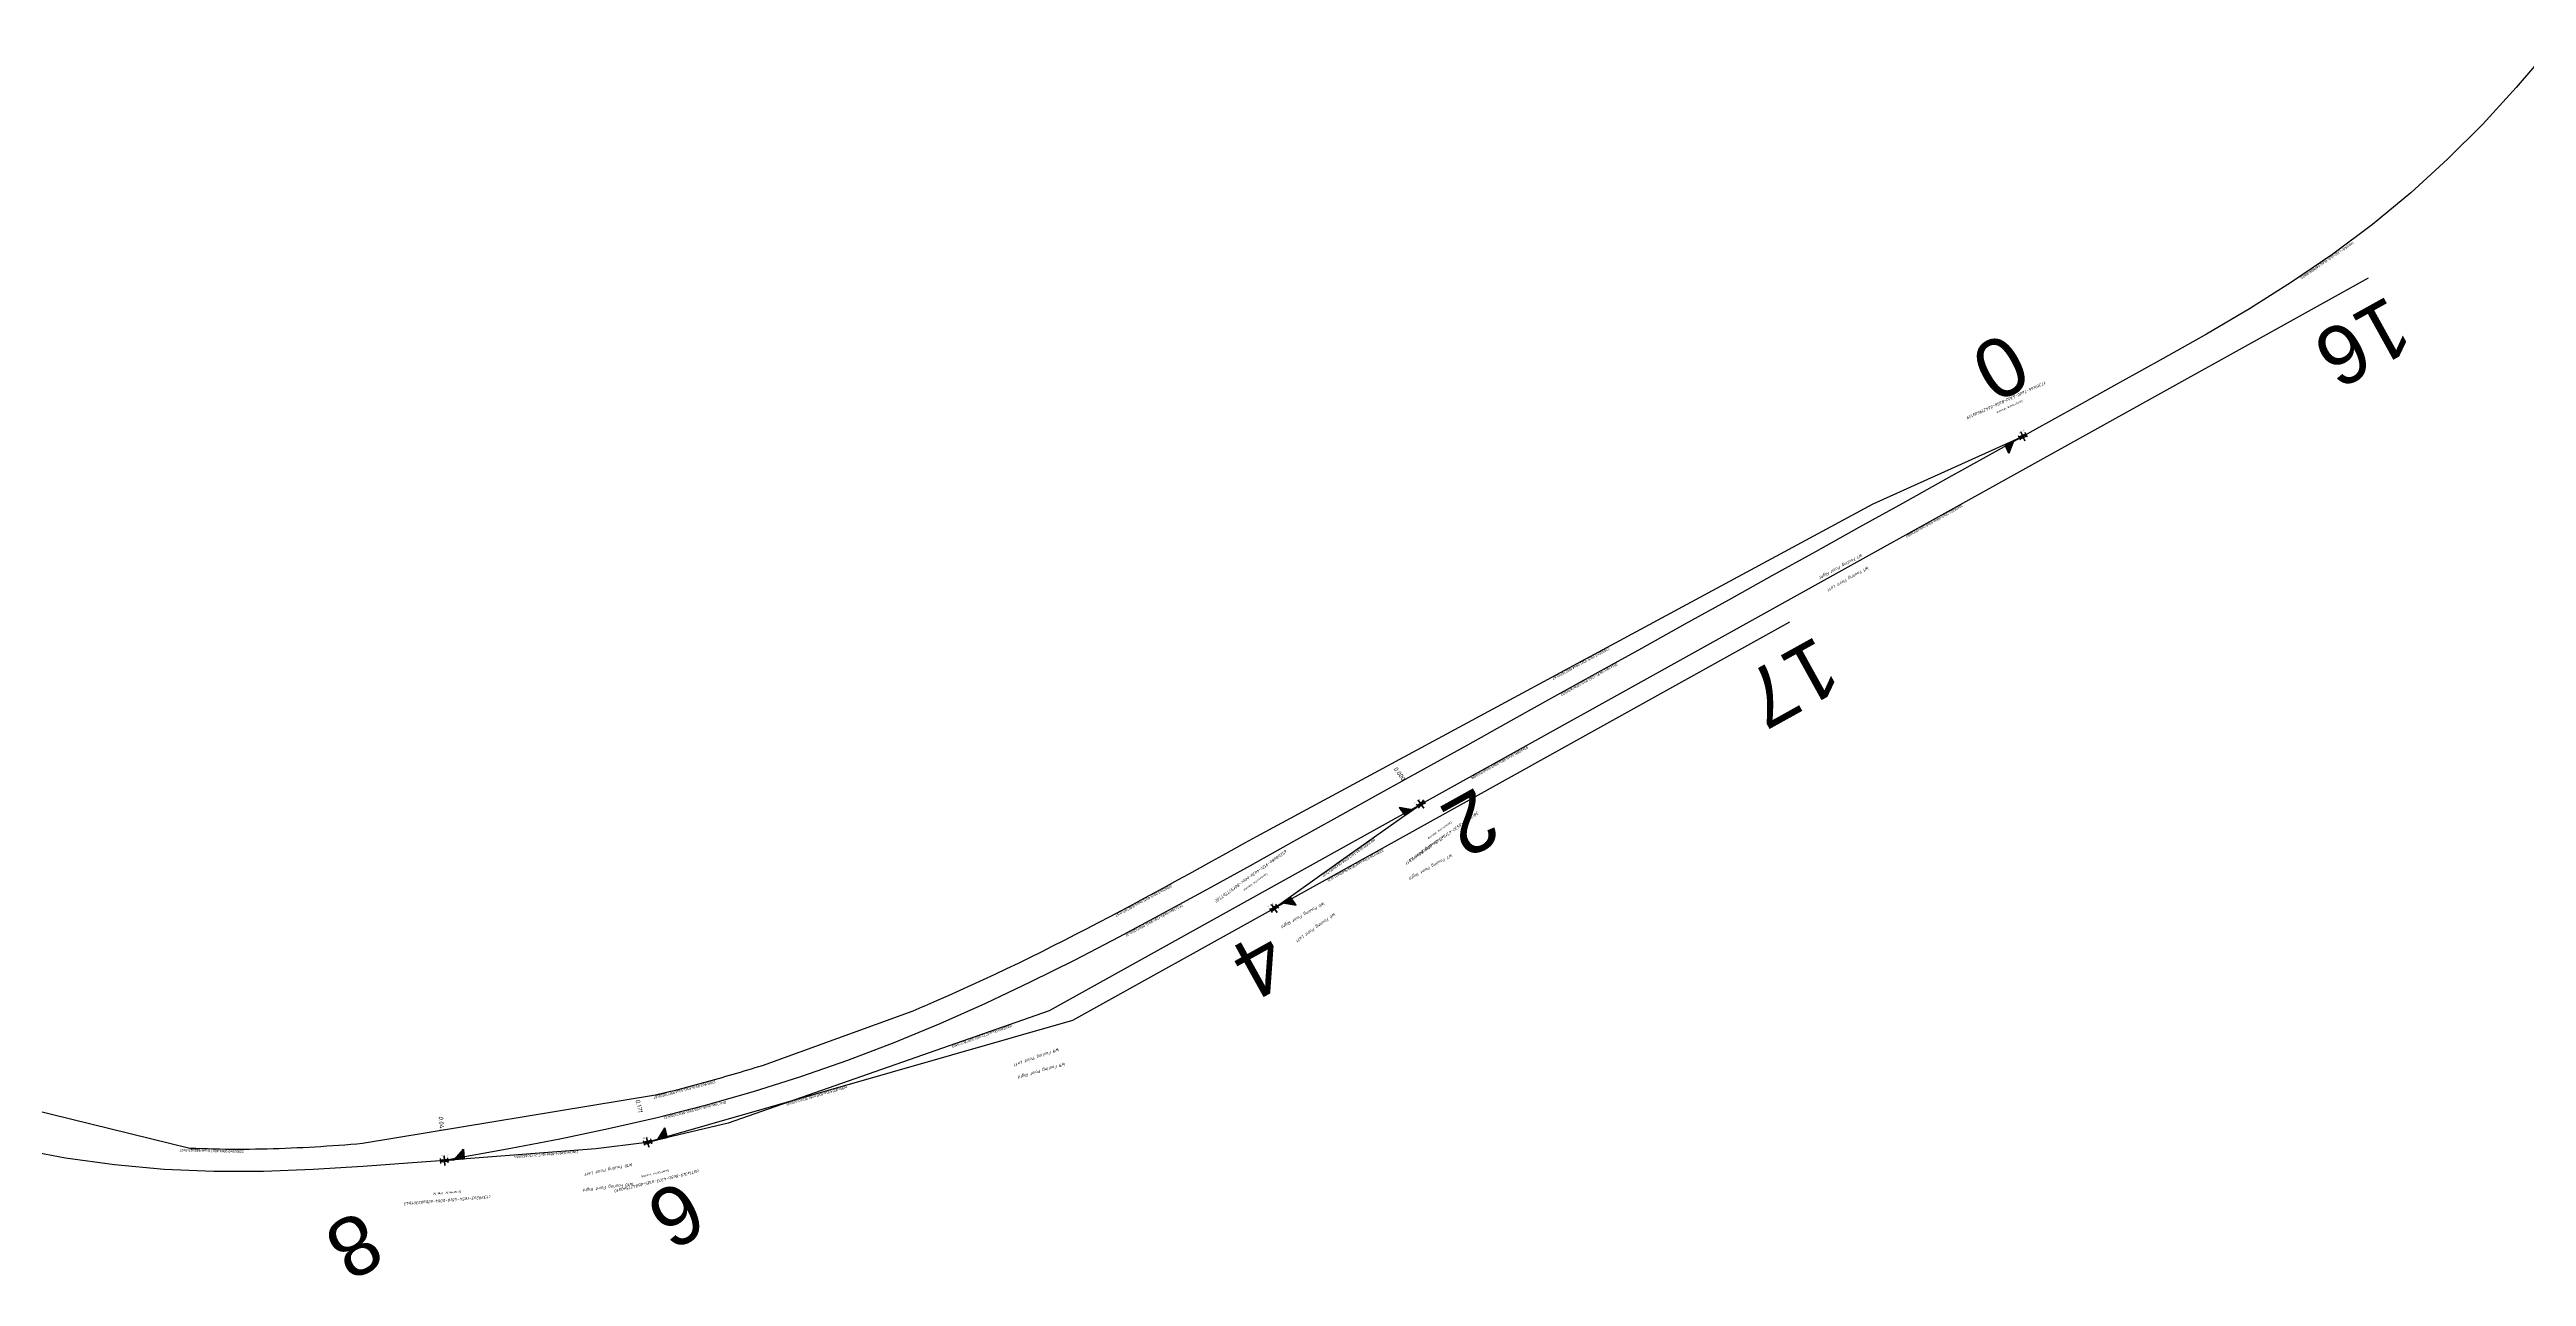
# Model space of a CAD drawing. Header units: metres. Extents: x 4555741 to 4570758, y 5599584 to 5604801.
# Drawn here: x 4564305.8 to 4564803.8, y 5601556.7 to 5601803.3 of the extents above; entities that cross this region are included whole.
import ezdxf
from ezdxf.enums import TextEntityAlignment as Align

# ---------------------------------------------------------------- set-up
doc = ezdxf.new("R2010")
doc.units = ezdxf.units.M
for name, color, linetype in [('BTAG#ANMERKUNG_ACHSNAME', 2, 'Continuous'), ('BTAG@INFO', 62, 'Continuous'), ('BTAG@KM_WERT', 7, 'Continuous'), ('BTAG@NAME', 62, 'Continuous'), ('BTAG_MRK', 4, 'Continuous'), ('BTOB$AFO', 2, 'Continuous'), ('BTOB$WEI', 2, 'Continuous'), ('BTOB@INFO', 62, 'Continuous'), ('BTOB@NAME', 62, 'Continuous'), ('BTOB@WEICHENTYP', 2, 'Continuous'), ('BTOB_AFO', 2, 'Continuous'), ('BTOB_GLS', 2, 'Continuous'), ('BTOB_WEI', 2, 'Continuous')]:
    doc.layers.add(name, color=color, linetype=linetype)
doc.styles.add('ISO', font='iso3098.shx')
doc.styles.add('RC-STANDARD', font='es_isocp.shx.shx')
doc.styles.get("Standard").update_dxf_attribs({"font": 'arial.ttf'})

# ---------------------------------------------------------------- blocks, each defined once
blk = doc.blocks.new('DE-DB-2D-BTOB_AFO-VERBINDUNG-ACHSEN-FORTSETZUNG-0-0-Geographic')
at = {"color": 0, "linetype": 'ByBlock', "lineweight": -2, "transparency": 16777216}
for p, q in [((-1.5, 1), (-1.5, -1)), ((1.5, 1), (1.5, -1))]:
    blk.add_line(p, q, dxfattribs=at)
blk.add_lwpolyline([(-1.5, 0.5), (1.5, 0.5), (1.5, -0.5), (-1.5, -0.5)], close=True, dxfattribs=at)
for points in [[(-0.999, 0.5), (-0.501, 0), (-0.999, -0.5)], [(0.501, 0.5), (0.999, 0), (0.501, -0.5)]]:
    blk.add_lwpolyline(points, dxfattribs=at)
blk = doc.blocks.new('*Z1')
at = {"layer": 'BTOB$AFO', "color": 0, "linetype": 'ByBlock', "lineweight": -2, "transparency": 16777216, "xscale": 0.4999999999999999, "yscale": 0.4999999999999999, "zscale": 0.4999999999999999, "rotation": 355.2314342991941}
blk.add_blockref('DE-DB-2D-BTOB_AFO-VERBINDUNG-ACHSEN-FORTSETZUNG-0-0-Geographic', (0, 0), dxfattribs=at)
at = {"layer": 'BTOB@INFO', "color": 0, "linetype": 'ByBlock', "lineweight": -2, "transparency": 16777216, "style": 'ISO'}
blk.add_attdef('INFO', text='', height=0.9, dxfattribs=at).set_placement((0, 2.4), align=Align.MIDDLE_CENTER)
at = {"layer": 'BTOB@NAME', "color": 0, "linetype": 'ByBlock', "lineweight": -2, "transparency": 16777216, "style": 'ISO', "oblique": 15}
blk.add_attdef('NAME', text='', height=0.5, dxfattribs=at).set_placement((0, 1), align=Align.MIDDLE_CENTER)
blk = doc.blocks.new('*Z2')
at = {"layer": 'BTOB$AFO', "color": 0, "linetype": 'ByBlock', "lineweight": -2, "transparency": 16777216, "xscale": 0.4999999999999999, "yscale": 0.4999999999999999, "zscale": 0.4999999999999999, "rotation": 354.0596578404882}
blk.add_blockref('DE-DB-2D-BTOB_AFO-VERBINDUNG-ACHSEN-FORTSETZUNG-0-0-Geographic', (0, 0), dxfattribs=at)
at = {"layer": 'BTOB@INFO', "color": 0, "linetype": 'ByBlock', "lineweight": -2, "transparency": 16777216, "style": 'ISO'}
blk.add_attdef('INFO', text='', height=0.9, dxfattribs=at).set_placement((0, 2.4), align=Align.MIDDLE_CENTER)
at = {"layer": 'BTOB@NAME', "color": 0, "linetype": 'ByBlock', "lineweight": -2, "transparency": 16777216, "style": 'ISO', "oblique": 15}
blk.add_attdef('NAME', text='', height=0.5, dxfattribs=at).set_placement((0, 1), align=Align.MIDDLE_CENTER)
blk = doc.blocks.new('*Z4')
at = {"layer": 'BTOB$AFO', "color": 0, "linetype": 'ByBlock', "lineweight": -2, "transparency": 16777216, "xscale": 0.5, "yscale": 0.5, "zscale": 0.5, "rotation": 6.342036823071916}
blk.add_blockref('DE-DB-2D-BTOB_AFO-VERBINDUNG-ACHSEN-FORTSETZUNG-0-0-Geographic', (0, 0), dxfattribs=at)
at = {"layer": 'BTOB@INFO', "color": 0, "linetype": 'ByBlock', "lineweight": -2, "transparency": 16777216, "style": 'ISO'}
blk.add_attdef('INFO', text='', height=0.9, dxfattribs=at).set_placement((0, 2.4), align=Align.MIDDLE_CENTER)
at = {"layer": 'BTOB@NAME', "color": 0, "linetype": 'ByBlock', "lineweight": -2, "transparency": 16777216, "style": 'ISO', "oblique": 15}
blk.add_attdef('NAME', text='', height=0.5, dxfattribs=at).set_placement((0, 1), align=Align.MIDDLE_CENTER)
blk = doc.blocks.new('*Z5')
at = {"layer": 'BTOB$AFO', "color": 0, "linetype": 'ByBlock', "lineweight": -2, "transparency": 16777216, "xscale": 0.4999999999999999, "yscale": 0.4999999999999999, "zscale": 0.4999999999999999, "rotation": 357.3787496352028}
blk.add_blockref('DE-DB-2D-BTOB_AFO-VERBINDUNG-ACHSEN-FORTSETZUNG-0-0-Geographic', (0, 0), dxfattribs=at)
at = {"layer": 'BTOB@INFO', "color": 0, "linetype": 'ByBlock', "lineweight": -2, "transparency": 16777216, "style": 'ISO'}
blk.add_attdef('INFO', text='', height=0.9, dxfattribs=at).set_placement((0, 2.4), align=Align.MIDDLE_CENTER)
at = {"layer": 'BTOB@NAME', "color": 0, "linetype": 'ByBlock', "lineweight": -2, "transparency": 16777216, "style": 'ISO', "oblique": 15}
blk.add_attdef('NAME', text='', height=0.5, dxfattribs=at).set_placement((0, 1), align=Align.MIDDLE_CENTER)
blk = doc.blocks.new('*Z6')
at = {"layer": 'BTOB$AFO', "color": 0, "linetype": 'ByBlock', "lineweight": -2, "transparency": 16777216, "xscale": 0.5, "yscale": 0.5, "zscale": 0.5, "rotation": 6.340195534672727}
blk.add_blockref('DE-DB-2D-BTOB_AFO-VERBINDUNG-ACHSEN-FORTSETZUNG-0-0-Geographic', (0, 0), dxfattribs=at)
at = {"layer": 'BTOB@INFO', "color": 0, "linetype": 'ByBlock', "lineweight": -2, "transparency": 16777216, "style": 'ISO'}
blk.add_attdef('INFO', text='', height=0.9, dxfattribs=at).set_placement((0, 2.4), align=Align.MIDDLE_CENTER)
at = {"layer": 'BTOB@NAME', "color": 0, "linetype": 'ByBlock', "lineweight": -2, "transparency": 16777216, "style": 'ISO', "oblique": 15}
blk.add_attdef('NAME', text='', height=0.5, dxfattribs=at).set_placement((0, 1), align=Align.MIDDLE_CENTER)
blk = doc.blocks.new('DE-DB-2D-BTOB_WEI-VERBINDUNG-WEICHE-GENERISCH-3-Metric')
at = {"color": 0, "linetype": 'Continuous', "lineweight": -2, "transparency": 16777216}
for p, q in [((-2.93, 0), (-4, -1.85)), ((-3.15, 0), (-4, -1.47)), ((-3.37, 0), (-4, -1.09)), ((-3.59, 0), (-4, -0.71)), ((-3.81, 0), (-4, -0.33)), ((-2.71, 0), (-3.68, -1.68)), ((-2.49, 0), (-3.16, -1.16)), ((-2.27, 0), (-2.64, -0.64)), ((-2.05, 0), (-2.12, -0.12))]:
    blk.add_line(p, q, dxfattribs=at)
at = {"color": 0, "linetype": 'ByBlock', "lineweight": -2, "transparency": 16777216}
for points in [[(-2, 0), (-4, -2), (-4, 0), (0, 0)], [(0, -1), (0, 1)]]:
    blk.add_lwpolyline(points, close=True, dxfattribs=at)
blk = doc.blocks.new('*Z9')
at = {"layer": 'BTOB$WEI', "color": 0, "linetype": 'ByBlock', "lineweight": -2, "transparency": 16777216}
blk.add_blockref('DE-DB-2D-BTOB_WEI-VERBINDUNG-WEICHE-GENERISCH-3-Metric', (0, 0), dxfattribs=at)
at = {"layer": 'BTAG@KM_WERT', "color": 0, "linetype": 'ByBlock', "lineweight": -2, "transparency": 16777216, "style": 'ISO', "oblique": 8}
blk.add_attdef('KM', text='', height=1.8, rotation=90, dxfattribs=at).set_placement((0, 8), align=Align.MIDDLE_CENTER)
at = {"layer": 'BTOB@INFO', "color": 0, "linetype": 'ByBlock', "lineweight": -2, "transparency": 16777216, "style": 'ISO'}
blk.add_attdef('INFO', text='', height=0.9, dxfattribs=at).set_placement((0, 11), align=Align.MIDDLE_CENTER)
at = {"layer": 'BTOB@NAME', "color": 0, "linetype": 'ByBlock', "lineweight": -2, "transparency": 16777216, "style": 'ISO', "oblique": 15}
blk.add_attdef('NAME', text='', height=1.25, dxfattribs=at).set_placement((0, 8), align=Align.MIDDLE_CENTER)
at = {"layer": 'BTOB@WEICHENTYP', "color": 0, "linetype": 'ByBlock', "lineweight": -2, "transparency": 16777216, "style": 'ISO'}
blk.add_attdef('WEICHENTYP', text='', height=0.9, dxfattribs=at).set_placement((0, 6.5), align=Align.MIDDLE_CENTER)
blk = doc.blocks.new('DE-DB-2D-BTOB_WEI-VERBINDUNG-WEICHE-GENERISCH-1-Metric')
at = {"color": 0, "linetype": 'Continuous', "lineweight": -2, "transparency": 16777216}
for p, q in [((2.05, 0), (2.12, 0.12)), ((2.27, 0), (2.64, 0.64)), ((2.49, 0), (3.16, 1.16)), ((2.71, 0), (3.68, 1.68)), ((2.93, 0), (4, 1.85)), ((3.15, 0), (4, 1.47)), ((3.37, 0), (4, 1.09)), ((3.59, 0), (4, 0.71)), ((3.81, 0), (4, 0.33))]:
    blk.add_line(p, q, dxfattribs=at)
at = {"color": 0, "linetype": 'ByBlock', "lineweight": -2, "transparency": 16777216}
for points in [[(2, 0), (4, 2), (4, 0), (0, 0)], [(0, 1), (0, -1)]]:
    blk.add_lwpolyline(points, close=True, dxfattribs=at)
blk = doc.blocks.new('*Z10')
at = {"layer": 'BTOB$WEI', "color": 0, "linetype": 'ByBlock', "lineweight": -2, "transparency": 16777216}
blk.add_blockref('DE-DB-2D-BTOB_WEI-VERBINDUNG-WEICHE-GENERISCH-1-Metric', (0, 0), dxfattribs=at)
at = {"layer": 'BTAG@KM_WERT', "color": 0, "linetype": 'ByBlock', "lineweight": -2, "transparency": 16777216, "style": 'ISO', "oblique": 8}
blk.add_attdef('KM', text='', height=1.8, rotation=90, dxfattribs=at).set_placement((0, -8), align=Align.MIDDLE_CENTER)
at = {"layer": 'BTOB@INFO', "color": 0, "linetype": 'ByBlock', "lineweight": -2, "transparency": 16777216, "style": 'ISO'}
blk.add_attdef('INFO', text='', height=0.9, dxfattribs=at).set_placement((0, -11), align=Align.MIDDLE_CENTER)
at = {"layer": 'BTOB@NAME', "color": 0, "linetype": 'ByBlock', "lineweight": -2, "transparency": 16777216, "style": 'ISO', "oblique": 15}
blk.add_attdef('NAME', text='', height=1.25, dxfattribs=at).set_placement((0, -8), align=Align.MIDDLE_CENTER)
at = {"layer": 'BTOB@WEICHENTYP', "color": 0, "linetype": 'ByBlock', "lineweight": -2, "transparency": 16777216, "style": 'ISO'}
blk.add_attdef('WEICHENTYP', text='', height=0.9, dxfattribs=at).set_placement((0, -6.5), align=Align.MIDDLE_CENTER)
blk = doc.blocks.new('DE-DB-2D-BTOB_WEI-VERBINDUNG-WEICHE-GENERISCH-2-Metric')
at = {"color": 0, "linetype": 'Continuous', "lineweight": -2, "transparency": 16777216}
for p, q in [((-2.93, 0), (-4, 1.85)), ((-3.15, 0), (-4, 1.47)), ((-3.37, 0), (-4, 1.09)), ((-3.59, 0), (-4, 0.71)), ((-3.81, 0), (-4, 0.33)), ((-2.71, 0), (-3.68, 1.68)), ((-2.49, 0), (-3.16, 1.16)), ((-2.27, 0), (-2.64, 0.64)), ((-2.05, 0), (-2.12, 0.12))]:
    blk.add_line(p, q, dxfattribs=at)
at = {"color": 0, "linetype": 'ByBlock', "lineweight": -2, "transparency": 16777216}
for points in [[(-2, 0), (-4, 2), (-4, 0), (0, 0)], [(0, 1), (0, -1)]]:
    blk.add_lwpolyline(points, close=True, dxfattribs=at)
blk = doc.blocks.new('*Z12')
at = {"layer": 'BTOB$WEI', "color": 0, "linetype": 'ByBlock', "lineweight": -2, "transparency": 16777216}
blk.add_blockref('DE-DB-2D-BTOB_WEI-VERBINDUNG-WEICHE-GENERISCH-2-Metric', (0, 0), dxfattribs=at)
at = {"layer": 'BTAG@KM_WERT', "color": 0, "linetype": 'ByBlock', "lineweight": -2, "transparency": 16777216, "style": 'ISO', "oblique": 8}
blk.add_attdef('KM', text='', height=1.8, rotation=90, dxfattribs=at).set_placement((0, -8), align=Align.MIDDLE_CENTER)
at = {"layer": 'BTOB@INFO', "color": 0, "linetype": 'ByBlock', "lineweight": -2, "transparency": 16777216, "style": 'ISO'}
blk.add_attdef('INFO', text='', height=0.9, dxfattribs=at).set_placement((0, -11), align=Align.MIDDLE_CENTER)
at = {"layer": 'BTOB@NAME', "color": 0, "linetype": 'ByBlock', "lineweight": -2, "transparency": 16777216, "style": 'ISO', "oblique": 15}
blk.add_attdef('NAME', text='', height=1.25, dxfattribs=at).set_placement((0, -8), align=Align.MIDDLE_CENTER)
at = {"layer": 'BTOB@WEICHENTYP', "color": 0, "linetype": 'ByBlock', "lineweight": -2, "transparency": 16777216, "style": 'ISO'}
blk.add_attdef('WEICHENTYP', text='', height=0.9, dxfattribs=at).set_placement((0, -6.5), align=Align.MIDDLE_CENTER)
blk = doc.blocks.new('*Z13')
at = {"layer": 'BTOB$WEI', "color": 0, "linetype": 'ByBlock', "lineweight": -2, "transparency": 16777216}
blk.add_blockref('DE-DB-2D-BTOB_WEI-VERBINDUNG-WEICHE-GENERISCH-3-Metric', (0, 0), dxfattribs=at)
at = {"layer": 'BTAG@KM_WERT', "color": 0, "linetype": 'ByBlock', "lineweight": -2, "transparency": 16777216, "style": 'ISO', "oblique": 8}
blk.add_attdef('KM', text='', height=1.8, rotation=90, dxfattribs=at).set_placement((0, 8), align=Align.MIDDLE_CENTER)
at = {"layer": 'BTOB@INFO', "color": 0, "linetype": 'ByBlock', "lineweight": -2, "transparency": 16777216, "style": 'ISO'}
blk.add_attdef('INFO', text='', height=0.9, dxfattribs=at).set_placement((0, 11), align=Align.MIDDLE_CENTER)
at = {"layer": 'BTOB@NAME', "color": 0, "linetype": 'ByBlock', "lineweight": -2, "transparency": 16777216, "style": 'ISO', "oblique": 15}
blk.add_attdef('NAME', text='', height=1.25, dxfattribs=at).set_placement((0, 8), align=Align.MIDDLE_CENTER)
at = {"layer": 'BTOB@WEICHENTYP', "color": 0, "linetype": 'ByBlock', "lineweight": -2, "transparency": 16777216, "style": 'ISO'}
blk.add_attdef('WEICHENTYP', text='', height=0.9, dxfattribs=at).set_placement((0, 6.5), align=Align.MIDDLE_CENTER)
blk = doc.blocks.new('DE-DB-2D-BTOB_WEI-VERBINDUNG-WEICHE-GENERISCH-4-Metric')
at = {"color": 0, "linetype": 'Continuous', "lineweight": -2, "transparency": 16777216}
for p, q in [((2.05, 0), (2.12, -0.12)), ((2.27, 0), (2.64, -0.64)), ((2.49, 0), (3.16, -1.16)), ((2.71, 0), (3.68, -1.68)), ((2.93, 0), (4, -1.85)), ((3.15, 0), (4, -1.47)), ((3.37, 0), (4, -1.09)), ((3.59, 0), (4, -0.71)), ((3.81, 0), (4, -0.33))]:
    blk.add_line(p, q, dxfattribs=at)
at = {"color": 0, "linetype": 'ByBlock', "lineweight": -2, "transparency": 16777216}
for points in [[(0, -1), (0, 1)], [(2, 0), (4, -2), (4, 0), (0, 0)]]:
    blk.add_lwpolyline(points, close=True, dxfattribs=at)
blk = doc.blocks.new('*Z14')
at = {"layer": 'BTOB$WEI', "color": 0, "linetype": 'ByBlock', "lineweight": -2, "transparency": 16777216}
blk.add_blockref('DE-DB-2D-BTOB_WEI-VERBINDUNG-WEICHE-GENERISCH-4-Metric', (0, 0), dxfattribs=at)
at = {"layer": 'BTAG@KM_WERT', "color": 0, "linetype": 'ByBlock', "lineweight": -2, "transparency": 16777216, "style": 'ISO', "oblique": 8}
blk.add_attdef('KM', text='', height=1.8, rotation=90, dxfattribs=at).set_placement((0, 8), align=Align.MIDDLE_CENTER)
at = {"layer": 'BTOB@INFO', "color": 0, "linetype": 'ByBlock', "lineweight": -2, "transparency": 16777216, "style": 'ISO'}
blk.add_attdef('INFO', text='', height=0.9, dxfattribs=at).set_placement((0, 11), align=Align.MIDDLE_CENTER)
at = {"layer": 'BTOB@NAME', "color": 0, "linetype": 'ByBlock', "lineweight": -2, "transparency": 16777216, "style": 'ISO', "oblique": 15}
blk.add_attdef('NAME', text='', height=1.25, dxfattribs=at).set_placement((0, 8), align=Align.MIDDLE_CENTER)
at = {"layer": 'BTOB@WEICHENTYP', "color": 0, "linetype": 'ByBlock', "lineweight": -2, "transparency": 16777216, "style": 'ISO'}
blk.add_attdef('WEICHENTYP', text='', height=0.9, dxfattribs=at).set_placement((0, 6.5), align=Align.MIDDLE_CENTER)
blk = doc.blocks.new('*Z29')
at = {"layer": 'BTAG@INFO', "color": 0, "linetype": 'ByBlock', "lineweight": -2, "transparency": 16777216, "style": 'ISO'}
blk.add_attdef('INFO', text='', height=0.9, dxfattribs=at).set_placement((0, -11), align=Align.MIDDLE_CENTER)
at = {"layer": 'BTAG@NAME', "color": 0, "linetype": 'ByBlock', "lineweight": -2, "transparency": 16777216, "style": 'ISO', "oblique": 15}
blk.add_attdef('NAME', text='', height=1.25, dxfattribs=at).set_placement((0, -8), align=Align.MIDDLE_CENTER)
blk = doc.blocks.new('*Z30')
at = {"layer": 'BTAG@INFO', "color": 0, "linetype": 'ByBlock', "lineweight": -2, "transparency": 16777216, "style": 'ISO'}
blk.add_attdef('INFO', text='', height=0.9, dxfattribs=at).set_placement((0, -11), align=Align.MIDDLE_CENTER)
at = {"layer": 'BTAG@NAME', "color": 0, "linetype": 'ByBlock', "lineweight": -2, "transparency": 16777216, "style": 'ISO', "oblique": 15}
blk.add_attdef('NAME', text='', height=1.25, dxfattribs=at).set_placement((0, -8), align=Align.MIDDLE_CENTER)
blk = doc.blocks.new('*Z31')
at = {"layer": 'BTAG@INFO', "color": 0, "linetype": 'ByBlock', "lineweight": -2, "transparency": 16777216, "style": 'ISO'}
blk.add_attdef('INFO', text='', height=0.9, dxfattribs=at).set_placement((0, -11), align=Align.MIDDLE_CENTER)
at = {"layer": 'BTAG@NAME', "color": 0, "linetype": 'ByBlock', "lineweight": -2, "transparency": 16777216, "style": 'ISO', "oblique": 15}
blk.add_attdef('NAME', text='', height=1.25, dxfattribs=at).set_placement((0, -8), align=Align.MIDDLE_CENTER)
blk = doc.blocks.new('*Z32')
at = {"layer": 'BTAG@INFO', "color": 0, "linetype": 'ByBlock', "lineweight": -2, "transparency": 16777216, "style": 'ISO'}
blk.add_attdef('INFO', text='', height=0.9, dxfattribs=at).set_placement((0, -11), align=Align.MIDDLE_CENTER)
at = {"layer": 'BTAG@NAME', "color": 0, "linetype": 'ByBlock', "lineweight": -2, "transparency": 16777216, "style": 'ISO', "oblique": 15}
blk.add_attdef('NAME', text='', height=1.25, dxfattribs=at).set_placement((0, -8), align=Align.MIDDLE_CENTER)
blk = doc.blocks.new('*Z33')
at = {"layer": 'BTAG@INFO', "color": 0, "linetype": 'ByBlock', "lineweight": -2, "transparency": 16777216, "style": 'ISO'}
blk.add_attdef('INFO', text='', height=0.9, dxfattribs=at).set_placement((0, -11), align=Align.MIDDLE_CENTER)
at = {"layer": 'BTAG@NAME', "color": 0, "linetype": 'ByBlock', "lineweight": -2, "transparency": 16777216, "style": 'ISO', "oblique": 15}
blk.add_attdef('NAME', text='', height=1.25, dxfattribs=at).set_placement((0, -8), align=Align.MIDDLE_CENTER)
blk = doc.blocks.new('*Z34')
at = {"layer": 'BTAG@INFO', "color": 0, "linetype": 'ByBlock', "lineweight": -2, "transparency": 16777216, "style": 'ISO'}
blk.add_attdef('INFO', text='', height=0.9, dxfattribs=at).set_placement((0, -11), align=Align.MIDDLE_CENTER)
at = {"layer": 'BTAG@NAME', "color": 0, "linetype": 'ByBlock', "lineweight": -2, "transparency": 16777216, "style": 'ISO', "oblique": 15}
blk.add_attdef('NAME', text='', height=1.25, dxfattribs=at).set_placement((0, -8), align=Align.MIDDLE_CENTER)
blk = doc.blocks.new('*Z35')
at = {"layer": 'BTAG@INFO', "color": 0, "linetype": 'ByBlock', "lineweight": -2, "transparency": 16777216, "style": 'ISO'}
blk.add_attdef('INFO', text='', height=0.9, dxfattribs=at).set_placement((0, -11), align=Align.MIDDLE_CENTER)
at = {"layer": 'BTAG@NAME', "color": 0, "linetype": 'ByBlock', "lineweight": -2, "transparency": 16777216, "style": 'ISO', "oblique": 15}
blk.add_attdef('NAME', text='', height=1.25, dxfattribs=at).set_placement((0, -8), align=Align.MIDDLE_CENTER)
blk = doc.blocks.new('*Z36')
at = {"layer": 'BTAG@INFO', "color": 0, "linetype": 'ByBlock', "lineweight": -2, "transparency": 16777216, "style": 'ISO'}
blk.add_attdef('INFO', text='', height=0.9, dxfattribs=at).set_placement((0, -11), align=Align.MIDDLE_CENTER)
at = {"layer": 'BTAG@NAME', "color": 0, "linetype": 'ByBlock', "lineweight": -2, "transparency": 16777216, "style": 'ISO', "oblique": 15}
blk.add_attdef('NAME', text='', height=1.25, dxfattribs=at).set_placement((0, -8), align=Align.MIDDLE_CENTER)
blk = doc.blocks.new('*Z37')
at = {"layer": 'BTAG@INFO', "color": 0, "linetype": 'ByBlock', "lineweight": -2, "transparency": 16777216, "style": 'ISO'}
blk.add_attdef('INFO', text='', height=0.9, dxfattribs=at).set_placement((0, -11), align=Align.MIDDLE_CENTER)
at = {"layer": 'BTAG@NAME', "color": 0, "linetype": 'ByBlock', "lineweight": -2, "transparency": 16777216, "style": 'ISO', "oblique": 15}
blk.add_attdef('NAME', text='', height=1.25, dxfattribs=at).set_placement((0, -8), align=Align.MIDDLE_CENTER)
blk = doc.blocks.new('*Z38')
at = {"layer": 'BTAG@INFO', "color": 0, "linetype": 'ByBlock', "lineweight": -2, "transparency": 16777216, "style": 'ISO'}
blk.add_attdef('INFO', text='', height=0.9, dxfattribs=at).set_placement((0, -11), align=Align.MIDDLE_CENTER)
at = {"layer": 'BTAG@NAME', "color": 0, "linetype": 'ByBlock', "lineweight": -2, "transparency": 16777216, "style": 'ISO', "oblique": 15}
blk.add_attdef('NAME', text='', height=1.25, dxfattribs=at).set_placement((0, -8), align=Align.MIDDLE_CENTER)
blk = doc.blocks.new('*Z46', base_point=(4564525.23, 5601634.03))
at = {"color": 62, "char_height": 0.5, "attachment_point": 5, "style": 'RC-STANDARD'}
for insert, rotation in [((4564615.34, 5601676.64), 209.0175), ((4564527.85, 5601628.21), 208.1333), ((4564435.57, 5601590.13), 194.3213)]:
    blk.add_mtext('061c7dec-6e35-42d3-99d1-9f0a7a2b8e32', dxfattribs=dict(at, insert=insert, rotation=rotation))
blk = doc.blocks.new('*Z49', base_point=(4564568.41, 5601639.31))
at = {"color": 62, "insert": (4564568.41, 5601639.31), "char_height": 0.5, "attachment_point": 5, "rotation": 209.0402, "style": 'RC-STANDARD'}
blk.add_mtext('7205b739-57ce-4eaf-853a-9cddbe91487c', dxfattribs=at)
blk = doc.blocks.new('*Z50', base_point=(4564460.05, 5601592.99))
at = {"color": 62, "insert": (4564460.05, 5601592.99), "char_height": 0.5, "attachment_point": 5, "rotation": 195.9987, "style": 'RC-STANDARD'}
blk.add_mtext('ec95cd05-631a-404f-b981-f824cba18bd3', dxfattribs=at)
blk = doc.blocks.new('*Z53', base_point=(4564493.26, 5601604.96))
at = {"color": 62, "insert": (4564493.26, 5601604.96), "char_height": 0.5, "attachment_point": 5, "rotation": 199.3031, "style": 'RC-STANDARD'}
blk.add_mtext('dd030bfd-05ca-4772-9bf1-5247dc77d463', dxfattribs=at)
blk = doc.blocks.new('*Z54', base_point=(4564567.02, 5601640.82))
at = {"color": 62, "insert": (4564567.02, 5601640.82), "char_height": 0.5, "attachment_point": 5, "rotation": 215.3804, "style": 'RC-STANDARD'}
blk.add_mtext('8f825f09-313d-4ae3-8046-0542bd8e7ee0', dxfattribs=at)
blk = doc.blocks.new('*Z55', base_point=(4564429.6, 5601632.09))
at = {"color": 62, "char_height": 0.5, "attachment_point": 5, "style": 'RC-STANDARD'}
for insert, rotation in [((4564613.7, 5601679.83), 208.3374), ((4564525.79, 5601632.18), 208.2524), ((4564245.53, 5601605.75), 152.7417), ((4564433.47, 5601594.18), 194.6476), ((4564338.38, 5601581.89), 178.6541)]:
    blk.add_mtext('228928e3-09c9-40d1-b4a4-f6927d7c0c67', dxfattribs=dict(at, insert=insert, rotation=rotation))

msp = doc.modelspace()

# ---------------------------------------------------------------- linework, layer by layer
at = {"layer": 'BTOB_GLS', "flags": 128}
for points in [[(4564808.3, 5601803.28), (4564801.79, 5601795.68), (4564795.04, 5601788.3), (4564787.98, 5601781.22), (4564780.58, 5601774.49), (4564772.87, 5601768.12), (4564764.87, 5601762.12), (4564756.61, 5601756.49), (4564748.13, 5601751.17), (4564739.51, 5601746.1), (4564730.8, 5601741.18), (4564722.06, 5601736.33), (4564713.31, 5601731.48), (4564704.57, 5601726.62), (4564702.58, 5601725.52)], [(4564772.01, 5601757.35), (4564581.57, 5601651.61)], [(4564702.58, 5601725.52), (4564672.38, 5601711.9), (4564548.43, 5601645.06), (4564546.18, 5601643.8), (4564543.92, 5601642.55), (4564541.66, 5601641.3), (4564539.4, 5601640.05), (4564537.14, 5601638.8), (4564534.87, 5601637.55), (4564532.61, 5601636.31), (4564530.34, 5601635.07), (4564528.07, 5601633.84), (4564525.8, 5601632.61), (4564523.52, 5601631.39), (4564521.24, 5601630.17), (4564518.96, 5601628.96), (4564516.67, 5601627.76), (4564514.38, 5601626.57), (4564512.09, 5601625.38), (4564509.79, 5601624.2), (4564507.48, 5601623.04), (4564505.17, 5601621.88), (4564502.86, 5601620.73), (4564500.54, 5601619.6), (4564498.21, 5601618.48), (4564495.88, 5601617.37), (4564493.54, 5601616.27), (4564491.19, 5601615.19), (4564488.84, 5601614.12), (4564486.48, 5601613.07), (4564484.11, 5601612.04), (4564481.74, 5601611.02), (4564481.2, 5601610.79), (4564479.36, 5601610.02), (4564449.05, 5601599.02), (4564448.32, 5601598.79), (4564447.59, 5601598.57), (4564446.86, 5601598.35), (4564446.12, 5601598.12), (4564445.39, 5601597.9), (4564444.65, 5601597.68), (4564443.92, 5601597.47), (4564443.18, 5601597.25), (4564442.45, 5601597.04), (4564441.71, 5601596.83), (4564440.97, 5601596.61), (4564440.23, 5601596.41), (4564439.5, 5601596.2), (4564438.76, 5601595.99), (4564438.02, 5601595.79), (4564437.28, 5601595.58), (4564436.54, 5601595.38), (4564435.8, 5601595.18), (4564435.06, 5601594.98), (4564434.32, 5601594.79), (4564433.58, 5601594.59), (4564432.83, 5601594.4), (4564432.09, 5601594.21), (4564431.35, 5601594.01), (4564430.61, 5601593.83), (4564429.86, 5601593.64), (4564429.12, 5601593.45), (4564428.38, 5601593.27), (4564427.63, 5601593.08), (4564429.57, 5601593.56), (4564427.63, 5601593.08), (4564368.73, 5601583.37), (4564367.54, 5601583.27), (4564366.34, 5601583.18), (4564365.15, 5601583.08), (4564363.95, 5601582.99), (4564362.75, 5601582.91), (4564361.56, 5601582.83), (4564360.36, 5601582.75), (4564359.16, 5601582.68), (4564357.96, 5601582.61), (4564356.76, 5601582.55), (4564355.57, 5601582.49), (4564354.37, 5601582.44), (4564353.17, 5601582.39), (4564351.97, 5601582.35), (4564350.77, 5601582.31), (4564349.57, 5601582.28), (4564348.37, 5601582.26), (4564347.17, 5601582.24), (4564345.97, 5601582.22), (4564344.77, 5601582.21), (4564343.57, 5601582.21), (4564342.37, 5601582.21), (4564341.17, 5601582.22), (4564339.97, 5601582.24), (4564338.77, 5601582.26), (4564337.57, 5601582.29), (4564336.37, 5601582.32), (4564335.17, 5601582.36), (4564333.97, 5601582.41), (4564335.97, 5601582.33), (4564333.97, 5601582.41), (4564254.04, 5601601.99)], [(4564702.58, 5601725.52), (4564695.82, 5601721.77), (4564687.08, 5601716.91), (4564678.34, 5601712.05), (4564669.59, 5601707.2), (4564660.85, 5601702.35), (4564652.11, 5601697.48), (4564643.37, 5601692.62), (4564634.62, 5601687.77), (4564625.87, 5601682.91), (4564617.13, 5601678.06), (4564608.38, 5601673.21), (4564599.64, 5601668.35), (4564590.9, 5601663.49), (4564582.15, 5601658.64), (4564573.41, 5601653.78), (4564564.66, 5601648.93), (4564555.92, 5601644.08), (4564547.17, 5601639.22), (4564538.42, 5601634.39), (4564529.64, 5601629.6), (4564520.82, 5601624.88), (4564511.94, 5601620.27), (4564502.99, 5601615.81), (4564493.95, 5601611.53), (4564484.81, 5601607.46), (4564475.57, 5601603.64), (4564466.22, 5601600.08), (4564456.78, 5601596.8), (4564447.24, 5601593.78), (4564437.62, 5601591.04), (4564427.93, 5601588.56), (4564418.18, 5601586.33), (4564408.4, 5601584.27), (4564398.57, 5601582.42), (4564385.18, 5601579.95)], [(4564655.66, 5601688.18), (4564552.04, 5601630.64)], [(4564581.57, 5601651.61), (4564580.96, 5601651.27), (4564506.78, 5601610.09), (4564442.23, 5601587.48), (4564426.07, 5601583.64)], [(4564581.57, 5601651.61), (4564565.58, 5601640.26), (4564552.04, 5601630.64)], [(4564552.04, 5601630.64), (4564511.49, 5601608.13), (4564426.07, 5601583.64)], [(4564385.18, 5601579.95), (4564378.77, 5601579.49), (4564368.79, 5601578.79), (4564358.81, 5601578.17), (4564348.82, 5601577.79), (4564338.82, 5601577.76), (4564328.82, 5601578.18), (4564318.86, 5601579.08), (4564308.96, 5601580.45), (4564299.13, 5601582.3)], [(4564426.07, 5601583.64), (4564425.38, 5601583.55), (4564415.62, 5601582.35), (4564385.18, 5601579.95)]]:
    msp.add_lwpolyline(points, dxfattribs=at)

# ---------------------------------------------------------------- block references
at = {"layer": 'BTAG#ANMERKUNG_ACHSNAME'}
for name, p in [('*Z55', (4564429.6, 5601632.09)), ('*Z46', (4564525.23, 5601634.03)), ('*Z54', (4564567.02, 5601640.82)), ('*Z49', (4564568.41, 5601639.31)), ('*Z53', (4564493.26, 5601604.96)), ('*Z50', (4564460.05, 5601592.99))]:
    msp.add_blockref(name, p, dxfattribs=at)
at = {"layer": 'BTAG_MRK'}
ref = msp.add_blockref('*Z30', (4564662.22, 5601706.42), dxfattribs=dict(at, rotation=208.3374013838346))
ref.add_attrib('NAME', 'W1 Fouling Point Right', dxfattribs={"layer": 'BTAG@NAME', "color": 0, "linetype": 'ByBlock', "lineweight": -2, "transparency": 16777216, "height": 0.625, "rotation": 208.3374, "style": 'ISO', "oblique": 15}).set_placement((4564666.01, 5601699.38), align=Align.MIDDLE_CENTER)
ref = msp.add_blockref('*Z29', (4564663.55, 5601703.85), dxfattribs=dict(at, rotation=209.0633041896417))
ref.add_attrib('NAME', 'W1 Fouling Point Left', dxfattribs={"layer": 'BTAG@NAME', "color": 0, "linetype": 'ByBlock', "lineweight": -2, "transparency": 16777216, "height": 0.625, "rotation": 209.0633, "style": 'ISO', "oblique": 15}).set_placement((4564667.44, 5601696.86), align=Align.MIDDLE_CENTER)
ref = msp.add_blockref('*Z33', (4564577.8, 5601648.94), dxfattribs=dict(at, rotation=215.3803533385409))
ref.add_attrib('NAME', 'W7 Fouling Point Left', dxfattribs={"layer": 'BTAG@NAME', "color": 0, "linetype": 'ByBlock', "lineweight": -2, "transparency": 16777216, "height": 0.625, "rotation": 215.3804, "style": 'ISO', "oblique": 15}).set_placement((4564582.43, 5601642.41), align=Align.MIDDLE_CENTER)
ref = msp.add_blockref('*Z34', (4564579.66, 5601645.98), dxfattribs=dict(at, rotation=209.0401577974518))
ref.add_attrib('NAME', 'W7 Fouling Point Right', dxfattribs={"layer": 'BTAG@NAME', "color": 0, "linetype": 'ByBlock', "lineweight": -2, "transparency": 16777216, "height": 0.625, "rotation": 209.0402, "style": 'ISO', "oblique": 15}).set_placement((4564583.54, 5601638.99), align=Align.MIDDLE_CENTER)
ref = msp.add_blockref('*Z32', (4564553.95, 5601636.28), dxfattribs=dict(at, rotation=209.0401578027181))
ref.add_attrib('NAME', 'W6 Fouling Point Right', dxfattribs={"layer": 'BTAG@NAME', "color": 0, "linetype": 'ByBlock', "lineweight": -2, "transparency": 16777216, "height": 0.625, "rotation": 209.0402, "style": 'ISO', "oblique": 15}).set_placement((4564557.83, 5601629.28), align=Align.MIDDLE_CENTER)
ref = msp.add_blockref('*Z31', (4564555.81, 5601633.32), dxfattribs=dict(at, rotation=215.3821946205237))
ref.add_attrib('NAME', 'W6 Fouling Point Left', dxfattribs={"layer": 'BTAG@NAME', "color": 0, "linetype": 'ByBlock', "lineweight": -2, "transparency": 16777216, "height": 0.625, "rotation": 215.3822, "style": 'ISO', "oblique": 15}).set_placement((4564560.44, 5601626.8), align=Align.MIDDLE_CENTER)
ref = msp.add_blockref('*Z35', (4564501.65, 5601608.29), dxfattribs=dict(at, rotation=199.303077138973))
ref.add_attrib('NAME', 'W9 Fouling Point Left', dxfattribs={"layer": 'BTAG@NAME', "color": 0, "linetype": 'ByBlock', "lineweight": -2, "transparency": 16777216, "height": 0.625, "rotation": 199.3031, "style": 'ISO', "oblique": 15}).set_placement((4564504.29, 5601600.74), align=Align.MIDDLE_CENTER)
ref = msp.add_blockref('*Z36', (4564503.08, 5601605.72), dxfattribs=dict(at, rotation=195.9987489168151))
ref.add_attrib('NAME', 'W9 Fouling Point Right', dxfattribs={"layer": 'BTAG@NAME', "color": 0, "linetype": 'ByBlock', "lineweight": -2, "transparency": 16777216, "height": 0.625, "rotation": 195.9987, "style": 'ISO', "oblique": 15}).set_placement((4564505.28, 5601598.03), align=Align.MIDDLE_CENTER)
ref = msp.add_blockref('*Z37', (4564416.57, 5601585.99), dxfattribs=dict(at, rotation=191.8852309751718))
ref.add_attrib('NAME', 'W10 Fouling Point Left', dxfattribs={"layer": 'BTAG@NAME', "color": 0, "linetype": 'ByBlock', "lineweight": -2, "transparency": 16777216, "height": 0.625, "rotation": 191.8852, "style": 'ISO', "oblique": 15}).set_placement((4564418.22, 5601578.16), align=Align.MIDDLE_CENTER)
ref = msp.add_blockref('*Z38', (4564417.14, 5601582.54), dxfattribs=dict(at, rotation=187.0354617460333))
ref.add_attrib('NAME', 'W10 Fouling Point Right', dxfattribs={"layer": 'BTAG@NAME', "color": 0, "linetype": 'ByBlock', "lineweight": -2, "transparency": 16777216, "height": 0.625, "rotation": 187.0355, "style": 'ISO', "oblique": 15}).set_placement((4564418.12, 5601574.6), align=Align.MIDDLE_CENTER)
at = {"layer": 'BTOB_AFO'}
ref = msp.add_blockref('*Z1', (4564702.58, 5601725.52), dxfattribs=dict(at, rotation=209.0450817852919))
ref.add_attrib('NAME', '[] ==> []', dxfattribs={"layer": 'BTOB@NAME', "color": 0, "linetype": 'ByBlock', "lineweight": -2, "transparency": 16777216, "height": 0.25, "rotation": 204.2765, "style": 'ISO', "oblique": 15}).set_placement((4564702.33, 5601726.49), align=Align.MIDDLE_CENTER)
ref = msp.add_blockref('*Z6', (4564581.57, 5601651.61), dxfattribs=dict(at, rotation=209.0401578038682))
ref.add_attrib('NAME', '[] ==> []', dxfattribs={"layer": 'BTOB@NAME', "color": 0, "linetype": 'ByBlock', "lineweight": -2, "transparency": 16777216, "height": 0.25, "rotation": 215.3804, "style": 'ISO', "oblique": 15}).set_placement((4564580.82, 5601652.28), align=Align.MIDDLE_CENTER)
ref = msp.add_blockref('*Z4', (4564552.04, 5601630.64), dxfattribs=dict(at, rotation=209.0401577974518))
ref.add_attrib('NAME', '[] ==> []', dxfattribs={"layer": 'BTOB@NAME', "color": 0, "linetype": 'ByBlock', "lineweight": -2, "transparency": 16777216, "height": 0.25, "rotation": 215.3822, "style": 'ISO', "oblique": 15}).set_placement((4564551.3, 5601631.31), align=Align.MIDDLE_CENTER)
ref = msp.add_blockref('*Z2', (4564385.18, 5601579.94), dxfattribs=dict(at, rotation=190.4569070373855))
ref.add_attrib('NAME', '[] ==> []', dxfattribs={"layer": 'BTOB@NAME', "color": 0, "linetype": 'ByBlock', "lineweight": -2, "transparency": 16777216, "height": 0.25, "rotation": 184.5166, "style": 'ISO', "oblique": 15}).set_placement((4564385.31, 5601580.94), align=Align.MIDDLE_CENTER)
ref = msp.add_blockref('*Z5', (4564426.07, 5601583.64), dxfattribs=dict(at, rotation=195.9987489168151))
ref.add_attrib('NAME', '[] ==> []', dxfattribs={"layer": 'BTOB@NAME', "color": 0, "linetype": 'ByBlock', "lineweight": -2, "transparency": 16777216, "height": 0.25, "rotation": 193.3775, "style": 'ISO', "oblique": 15}).set_placement((4564425.93, 5601584.63), align=Align.MIDDLE_CENTER)
at = {"layer": 'BTOB_WEI'}
ref = msp.add_blockref('*Z10', (4564702.58, 5601725.52), dxfattribs=dict(at, rotation=204.276516084486))
ref.add_attrib('NAME', 'f7319c46-7ed0-43dd-8a56-8642196da139', dxfattribs={"layer": 'BTOB@NAME', "color": 0, "linetype": 'ByBlock', "lineweight": -2, "transparency": 16777216, "height": 0.625, "rotation": 204.2765, "style": 'ISO', "oblique": 15}).set_placement((4564699.29, 5601732.81), align=Align.MIDDLE_CENTER)
ref.add_attrib('WEICHENTYP', 'Generische Weiche', dxfattribs={"layer": 'BTOB@WEICHENTYP', "color": 0, "linetype": 'ByBlock', "lineweight": -2, "transparency": 16777216, "height": 0.45, "rotation": 204.2765, "style": 'ISO'}).set_placement((4564699.91, 5601731.45), align=Align.MIDDLE_CENTER)
ref = msp.add_blockref('*Z14', (4564581.57, 5601651.61), dxfattribs=dict(at, rotation=215.3803533385409))
ref.add_attrib('NAME', '38c1c573-6532-47fb-9adc-d113c60bcf63', dxfattribs={"layer": 'BTOB@NAME', "color": 0, "linetype": 'ByBlock', "lineweight": -2, "transparency": 16777216, "height": 0.625, "rotation": 215.3804, "style": 'ISO', "oblique": 15}).set_placement((4564586.2, 5601645.09), align=Align.MIDDLE_CENTER)
ref.add_attrib('KM', '0.000', dxfattribs={"layer": 'BTAG@KM_WERT', "color": 0, "linetype": 'ByBlock', "lineweight": -2, "transparency": 16777216, "height": 0.9, "rotation": 305.3804, "style": 'ISO', "oblique": 8}).set_placement((4564577.22, 5601657.73), align=Align.MIDDLE_CENTER)
ref.add_attrib('WEICHENTYP', 'Generische Weiche', dxfattribs={"layer": 'BTOB@WEICHENTYP', "color": 0, "linetype": 'ByBlock', "lineweight": -2, "transparency": 16777216, "height": 0.45, "rotation": 215.3804, "style": 'ISO'}).set_placement((4564585.33, 5601646.32), align=Align.MIDDLE_CENTER)
ref = msp.add_blockref('*Z12', (4564552.04, 5601630.64), dxfattribs=dict(at, rotation=215.3821946205237))
ref.add_attrib('NAME', 'e52b8d8e-912c-4e2a-bbec-80f9377b77d2', dxfattribs={"layer": 'BTOB@NAME', "color": 0, "linetype": 'ByBlock', "lineweight": -2, "transparency": 16777216, "height": 0.625, "rotation": 215.3822, "style": 'ISO', "oblique": 15}).set_placement((4564547.41, 5601637.17), align=Align.MIDDLE_CENTER)
ref.add_attrib('WEICHENTYP', 'Generische Weiche', dxfattribs={"layer": 'BTOB@WEICHENTYP', "color": 0, "linetype": 'ByBlock', "lineweight": -2, "transparency": 16777216, "height": 0.45, "rotation": 215.3822, "style": 'ISO'}).set_placement((4564548.28, 5601635.94), align=Align.MIDDLE_CENTER)
ref = msp.add_blockref('*Z13', (4564426.07, 5601583.64), dxfattribs=dict(at, rotation=193.377498552018))
ref.add_attrib('NAME', 'da71a3c9-8e5b-4373-a1d5-db84275e0af0', dxfattribs={"layer": 'BTOB@NAME', "color": 0, "linetype": 'ByBlock', "lineweight": -2, "transparency": 16777216, "height": 0.625, "rotation": 193.3775, "style": 'ISO', "oblique": 15}).set_placement((4564427.92, 5601575.86), align=Align.MIDDLE_CENTER)
ref.add_attrib('KM', '0.171', dxfattribs={"layer": 'BTAG@KM_WERT', "color": 0, "linetype": 'ByBlock', "lineweight": -2, "transparency": 16777216, "height": 0.9, "rotation": 283.3775, "style": 'ISO', "oblique": 8}).set_placement((4564424.34, 5601590.94), align=Align.MIDDLE_CENTER)
ref.add_attrib('WEICHENTYP', 'Generische Weiche', dxfattribs={"layer": 'BTOB@WEICHENTYP', "color": 0, "linetype": 'ByBlock', "lineweight": -2, "transparency": 16777216, "height": 0.45, "rotation": 193.3775, "style": 'ISO'}).set_placement((4564427.57, 5601577.32), align=Align.MIDDLE_CENTER)
ref = msp.add_blockref('*Z9', (4564385.18, 5601579.95), dxfattribs=dict(at, rotation=184.5165648778736))
ref.add_attrib('NAME', 'cf3392a3-ce54-48c6-b064-62ba0230fb43', dxfattribs={"layer": 'BTOB@NAME', "color": 0, "linetype": 'ByBlock', "lineweight": -2, "transparency": 16777216, "height": 0.625, "rotation": 184.5166, "style": 'ISO', "oblique": 15}).set_placement((4564385.81, 5601571.97), align=Align.MIDDLE_CENTER)
ref.add_attrib('KM', '0.041', dxfattribs={"layer": 'BTAG@KM_WERT', "color": 0, "linetype": 'ByBlock', "lineweight": -2, "transparency": 16777216, "height": 0.9, "rotation": 274.5166, "style": 'ISO', "oblique": 8}).set_placement((4564384.59, 5601587.42), align=Align.MIDDLE_CENTER)
ref.add_attrib('WEICHENTYP', 'Generische Weiche', dxfattribs={"layer": 'BTOB@WEICHENTYP', "color": 0, "linetype": 'ByBlock', "lineweight": -2, "transparency": 16777216, "height": 0.45, "rotation": 184.5166, "style": 'ISO'}).set_placement((4564385.69, 5601573.47), align=Align.MIDDLE_CENTER)

# ---------------------------------------------------------------- texts
at = {"color": 62, "char_height": 0.5, "attachment_point": 5, "style": 'RC-STANDARD'}
for s, insert, rotation in [('f49dd0fc-1450-410c-8c4d-540868638625', (4564763.73, 5601760.89), 214.292), ('93e96881-56c5-480a-93e8-0afa4050dd84', (4564684.76, 5601708.48), 209.0402), ('93e96881-56c5-480a-93e8-0afa4050dd84', (4564597.34, 5601659.94), 209.0402), ('1fac14cd-b67e-489d-ab77-2c72ed420654', (4564405.68, 5601581.19), 184.5166)]:
    msp.add_mtext(s, dxfattribs=dict(at, insert=insert, rotation=rotation))
at = {"attachment_point": 1, "rotation": 209.0402}
for s, insert, char_height in [('16', (4564781.98, 5601743.65), 11.851), ('0', (4564704.99, 5601736.43), 11.85), ('17', (4564667.01, 5601675.24), 11.851), ('2', (4564598.48, 5601644.82), 11.85), ('4', (4564556.12, 5601616.27), 11.85), ('6', (4564438.79, 5601566.08), 11.85), ('8', (4564374.03, 5601559.86), 11.85)]:
    msp.add_mtext_dynamic_manual_height_columns(s, width=108.7458, gutter_width=59.25, heights=[0], dxfattribs=dict(at, insert=insert, char_height=char_height))

doc.saveas('drawing.dxf')
